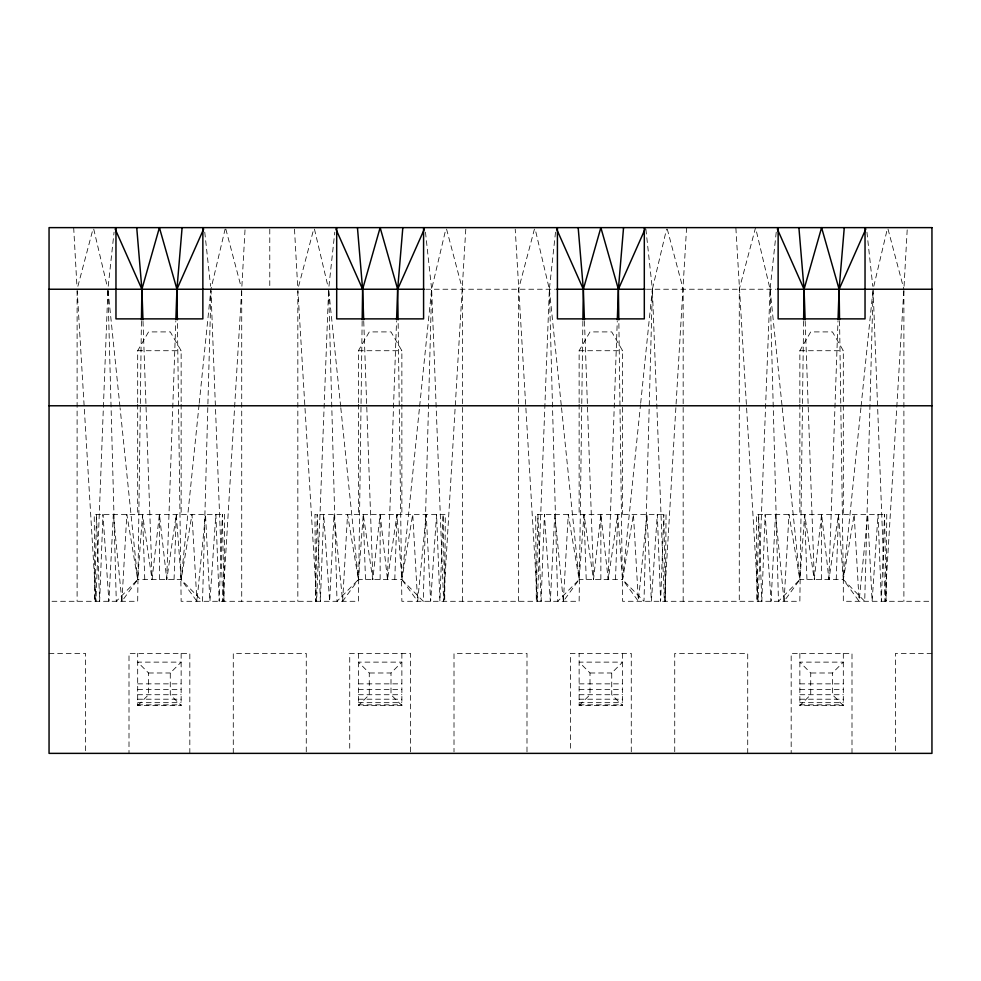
<?xml version="1.0" encoding="UTF-8"?>
<svg xmlns="http://www.w3.org/2000/svg" width="981" height="981" viewBox="0 0 981 981"><rect width="100%" height="100%" fill="white"/><g stroke="black" fill="none" stroke-linecap="round" stroke-linejoin="round"><path stroke-width="0.74" stroke-dasharray="4.91 3.68" d="M141.423 321.327L137.683 601.292L52.005 601.292M362.148 321.327L358.408 601.292L181.142 601.292L177.402 321.327M582.873 321.327L579.133 601.292L401.867 601.292L398.127 321.327M803.598 321.327L799.858 601.292L622.592 601.292L618.852 321.327M425.484 232.141L431.64 289.236L423.265 601.292L401.867 579.575L397.011 514.4L387.507 579.575L380.138 514.4L372.768 579.575L363.264 514.4L358.408 579.575L342.627 601.292L334.055 514.4L329.616 601.292L323.693 514.4L320.37 601.292L317.182 514.4L315.575 601.292L314.962 514.4L445.313 514.4L444.7 601.292L443.093 514.4L439.905 601.292L436.582 514.4L430.659 601.292L426.22 514.4L417.648 601.292L401.867 579.575L419.476 407.802M645.89 229.137L652.365 289.236L643.99 601.292L622.592 579.575L617.736 514.4L608.232 579.575L600.863 514.4L593.493 579.575L583.989 514.4L579.133 579.575L563.352 601.292L554.78 514.4L550.341 601.292L544.418 514.4L541.095 601.292L537.907 514.4L536.3 601.292L535.687 514.4L666.038 514.4L665.425 601.292L663.818 514.4L660.63 601.292L657.307 514.4L651.384 601.292L646.945 514.4L638.386 601.292L622.592 579.575L640.519 404.761M174.054 579.575L176.286 514.4L166.782 579.575L159.412 514.4L152.043 579.575L142.539 514.4L137.683 579.575L121.902 601.292L113.33 514.4L108.891 601.292L102.968 514.4L99.645 601.292L96.457 514.4L94.85 601.292L94.237 514.4L224.588 514.4L223.975 601.292L222.368 514.4L219.18 601.292L215.857 514.4L209.934 601.292L205.495 514.4L196.923 601.292L181.142 579.575L176.286 514.4M394.779 579.575L397.011 514.4M615.504 579.575L617.736 514.4M836.229 579.575L838.461 514.4L828.957 579.575L821.588 514.4L814.218 579.575L804.714 514.4L799.858 579.575L784.077 601.292L775.505 514.4L771.066 601.292L765.143 514.4L761.82 601.292L758.632 514.4L757.025 601.292L756.412 514.4L886.763 514.4L886.15 601.292L884.543 514.4L881.355 601.292L878.032 514.4L872.109 601.292L867.67 514.4L859.111 601.292L843.317 579.575L838.461 514.4M166.684 579.575L175.807 321.327M387.409 579.575L396.532 321.327M608.134 579.575L617.257 321.327M828.859 579.575L837.982 321.327M107.849 290.768L95.93 601.292L77.192 290.768M555.516 232.141L549.36 289.236L537.38 601.292L515.221 229.137M776.241 232.141L770.085 289.236L758.105 601.292L735.86 227.629M241.89 286.231L245.054 229.137M465.779 229.137L443.62 601.292L431.64 289.236L445.828 229.1M686.59 227.629L664.345 601.292L652.365 289.236L666.553 229.1M904.065 286.231L907.229 229.137M121.902 601.292L126.831 514.4L137.683 579.575L116.285 601.292L107.91 289.236M342.627 601.292L347.556 514.4L358.408 579.575L337.01 601.292L328.635 289.236L316.655 601.292L297.917 290.768M563.352 601.292L568.281 514.4L579.133 579.575L557.735 601.292L549.36 289.236L535.172 229.1M784.077 601.292L789.006 514.4L799.858 579.575L778.46 601.292L770.085 289.236L755.897 229.1M241.633 290.768L222.895 601.292L210.976 290.768L202.54 601.292L181.142 579.575L137.683 579.575L120.074 407.802M903.808 290.768L885.07 601.292L873.09 289.236L864.715 601.292L843.317 579.575L839.577 321.327M199.069 404.761L181.142 579.575L191.994 514.4L196.923 601.292M199.229 403.24L210.915 289.236L225.103 229.1M419.635 406.281L431.64 289.236M640.679 403.24L652.365 289.236M860.926 407.802L843.317 579.575L843.317 601.292L930.478 601.292M861.085 406.281L872.931 290.756M108.229 286.231L114.066 232.141M328.954 286.231L334.791 232.141M873.789 286.305L887.278 229.1M77.879 286.305L92.987 229.1M298.604 286.305L313.712 229.1M534.437 229.1L518.557 289.236L518.557 601.292M755.554 227.629L739.282 289.236L739.282 601.292M137.683 402.737L137.683 350.72L148.548 331.909L170.277 331.909L181.142 350.72L181.142 402.737M358.408 402.737L358.408 350.72L369.273 331.909L391.002 331.909L401.867 350.72L401.867 402.737M579.133 402.737L579.133 350.72L589.998 331.909L611.727 331.909L622.592 350.72L622.592 405.791M799.858 402.737L799.858 350.72L810.723 331.909L832.452 331.909L843.317 350.72L843.317 514.4M137.683 705.572L148.548 694.72L148.548 672.991L137.683 662.126L181.142 662.126L170.277 672.991L170.277 694.72L181.142 705.572L137.683 705.572L137.683 653.432M401.867 653.432L401.867 705.572L358.408 705.572L369.273 694.72L369.273 672.991L358.408 662.126L401.867 662.126L391.002 672.991L369.273 672.991M579.133 705.572L589.998 694.72L589.998 672.991L579.133 662.126L622.592 662.126L611.727 672.991L611.727 694.72L622.592 705.572L579.133 705.572L579.133 653.432M843.317 653.432L843.317 705.572L799.858 705.572L810.723 694.72L810.723 672.991L799.858 662.126L843.317 662.126L832.452 672.991L810.723 672.991M425.729 289.236L555.271 289.236M646.454 289.236L775.996 289.236M137.683 350.72L181.142 350.72M358.408 350.72L401.867 350.72M579.133 350.72L622.592 350.72M799.858 350.72L843.317 350.72M49.05 653.432L85.543 653.432L85.543 753.371M931.95 653.432L895.457 653.432L895.457 751.863M148.548 672.991L170.277 672.991M589.998 672.991L611.727 672.991M137.683 683.855L181.142 683.855M358.408 683.855L401.867 683.855M579.133 683.855L622.592 683.855M799.858 683.855L843.317 683.855M137.683 689.471L181.142 689.471M358.408 689.471L401.867 689.471M579.133 689.471L622.592 689.471M799.858 689.471L843.317 689.471M137.683 694.72L181.142 694.72M358.408 694.72L401.867 694.72M579.133 694.72L622.592 694.72M799.858 694.72L843.317 694.72M137.683 699.208L181.142 699.208M358.408 699.208L401.867 699.208M579.133 699.208L622.592 699.208M799.858 699.208L843.317 699.208M137.683 702.666L181.142 702.666M358.408 702.666L401.867 702.666M579.133 702.666L622.592 702.666M799.858 702.666L843.317 702.666M137.683 704.836L181.142 704.836M358.408 704.836L401.867 704.836M579.133 704.836L622.592 704.836M799.858 704.836L843.317 704.836M843.317 705.572L832.452 694.72L832.452 672.991M401.867 705.572L391.002 694.72L391.002 672.991M888.013 229.1L903.893 289.236M667.288 229.1L683.168 289.236L683.168 601.292M446.563 229.1L462.443 289.236L462.443 601.292M225.838 229.1L240.946 286.305M314.447 229.1L327.936 286.305M93.722 229.1L107.211 286.305M866.934 232.141L872.771 286.231M204.759 232.141L210.596 286.231M770.085 289.236L782.09 406.281M782.249 407.802L799.858 579.575L843.317 579.575L854.169 514.4L859.111 601.292M549.36 289.236L561.365 406.281M561.524 407.802L579.133 579.575L622.592 579.575L633.444 514.4L638.386 601.292M328.794 290.756L340.64 406.281M340.799 407.802L358.408 579.575L401.867 579.575L412.719 514.4L417.648 601.292M108.069 290.756L119.915 406.281M294.496 229.137L297.66 286.231M73.685 227.629L76.935 286.231M805.193 321.327L814.316 579.575M584.468 321.327L593.591 579.575M363.743 321.327L372.866 579.575M143.018 321.327L152.141 579.575M804.714 514.4L806.946 579.575M583.989 514.4L586.221 579.575M363.264 514.4L365.496 579.575M142.539 514.4L144.771 579.575M903.893 290.768L903.893 601.292M851.999 753.371L851.999 653.432L791.177 653.432L791.177 753.371M821.588 514.4L821.588 579.575M799.858 404.258L799.858 514.4M799.858 653.432L799.858 705.572M747.718 753.371L747.718 653.432L674.732 653.432L674.732 751.863M631.274 751.863L631.274 653.432L570.452 653.432L570.452 751.863M622.592 407.323L622.592 514.4M622.592 653.432L622.592 705.572M600.863 514.4L600.863 579.575M579.133 404.258L579.133 514.4M526.993 751.863L526.993 653.432L454.007 653.432L454.007 751.863M410.549 751.863L410.549 653.432L349.726 653.432L349.726 751.863M401.867 404.258L401.867 514.4M380.138 514.4L380.138 579.575M358.408 404.258L358.408 514.4M358.408 653.432L358.408 705.572M306.268 751.863L306.268 653.432L233.282 653.432L233.282 753.371M297.832 290.768L297.832 601.292M269.775 229.137L269.775 289.236M241.718 290.768L241.718 601.292M189.824 753.371L189.824 653.432L129.002 653.432L129.002 753.371M181.142 404.258L181.142 514.4M181.142 653.432L181.142 705.572M159.412 514.4L159.412 579.575M137.683 404.258L137.683 514.4M77.107 290.768L77.107 601.292"/><path stroke-width="1.47" d="M141.448 319.794L141.889 289.236L136.727 227.629M362.173 319.794L362.614 289.236L357.452 227.629M582.898 319.794L583.339 289.236L578.177 227.629M803.623 319.794L804.064 289.236L798.902 227.629M175.857 319.794L176.936 289.236L182.098 227.629M396.582 319.794L397.661 289.236L402.823 227.629M617.307 319.794L618.386 289.236L623.548 227.629M838.032 319.794L839.111 289.236L844.273 227.629M142.968 319.794L141.889 289.236L159.412 227.629L176.936 289.236L177.377 319.794M363.693 319.794L362.614 289.236L380.138 227.629L397.661 289.236L398.102 319.794M584.418 319.794L583.339 289.236L600.863 227.629L618.386 289.236L618.827 319.794M805.143 319.794L804.064 289.236L821.588 227.629L839.111 289.236L839.552 319.794M176.936 289.236L203.656 229.027M397.661 289.236L424.381 229.027M618.386 289.236L645.106 229.027M839.111 289.236L865.831 229.027M49.05 289.236L424.258 289.236M556.742 289.236L644.983 289.236M777.467 289.236L931.95 289.236M49.05 405.778L931.95 405.778M777.344 229.027L804.064 289.236M556.619 229.027L583.339 289.236M335.894 229.027L362.614 289.236M115.169 229.027L141.889 289.236M865.034 227.629L865.034 318.874L778.141 318.874L778.141 227.629M644.309 227.629L644.309 318.874L557.416 318.874L557.416 227.629M423.584 227.629L423.584 318.874L336.691 318.874L336.691 227.629M202.859 227.629L202.859 318.874L115.966 318.874L115.966 227.629M931.95 227.629L49.05 227.629L49.05 753.371L931.95 753.371L931.95 227.629"/></g></svg>
